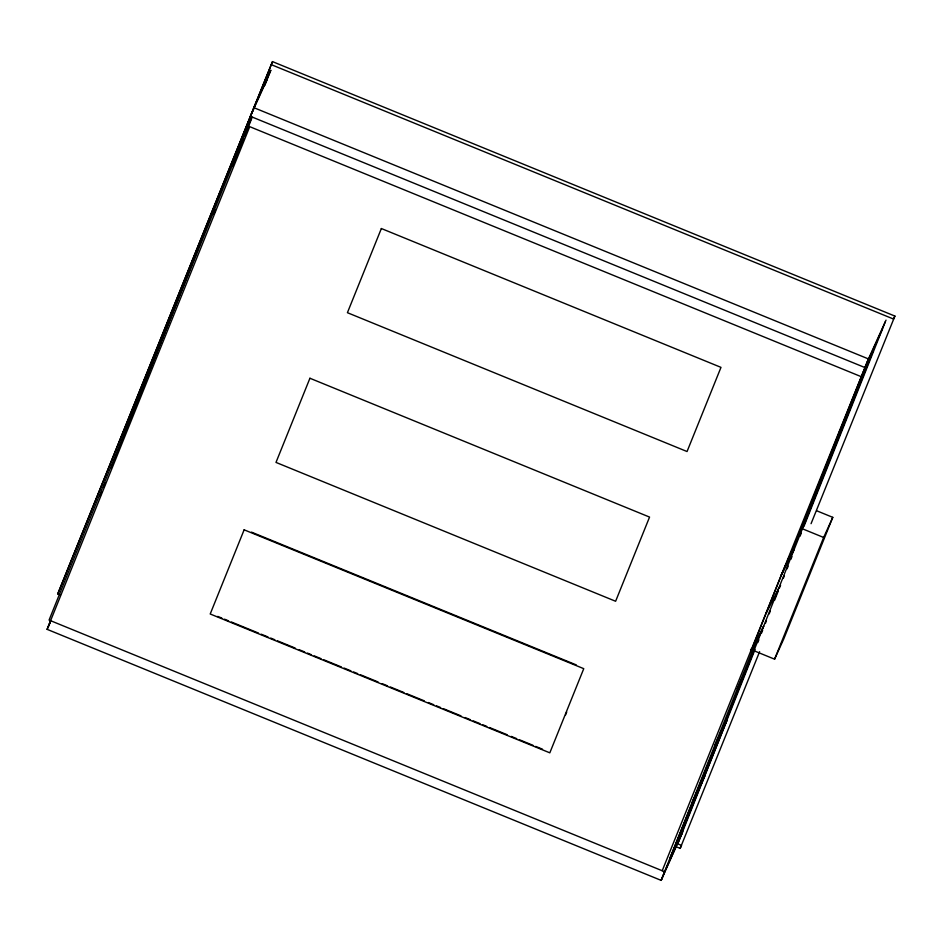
<?xml version="1.0" encoding="UTF-8"?>
<svg xmlns="http://www.w3.org/2000/svg" width="942" height="942" viewBox="0 0 942 942"><rect width="100%" height="100%" fill="white"/><g stroke="black" fill="none" stroke-linecap="round" stroke-linejoin="round"><path stroke-width="1.41" d="M47.924 627.525L50.633 620.696M99.887 496.422L101.501 492.325M103.667 486.861L105.292 482.763M111.25 467.75L254.681 105.857M213.881 213.916L215.506 209.819M232.815 166.11L243.648 138.804M244.732 136.072L251.761 118.315M264.749 85.545L270.707 70.52M763.679 626.136L750.856 651.652L781.283 575.115L794.059 546.042L868.442 358.926L886.033 320.139M669.927 858.315L715.614 745.299L727.389 719.347L681.702 832.375L669.927 858.327M681.702 832.375L873.128 350.777L861.365 376.729L249.736 126.675L47.1 629.338L661.154 880.381L682.844 831.609M678.016 843.22L755.06 649.391M757.78 642.562L758.863 639.83M761.572 633.012L762.655 630.28M765.375 623.451L766.458 620.719M769.167 613.901L770.262 611.17M774.595 600.242L778.398 590.693M779.481 587.961L780.565 585.229M783.285 578.412L784.368 575.68M787.076 568.85L788.16 566.118M790.88 559.301L791.963 556.569M800.099 536.092L801.183 533.36M803.903 526.531L885.292 321.775M60.476 595.026L57.756 593.919L272.485 61.619L894.9 316.076L811.062 523.681M272.485 61.619L57.756 593.919M251.891 116.938L49.066 620.072L664.64 871.739L682.243 832.952M565.612 714.837L566.707 712.117M662.214 870.738L868.442 358.926L253.857 107.671L270.849 70.226M664.64 871.739L661.154 880.381L751.94 651.994L763.597 626.289M676.085 846.705L680.171 848.377L759.605 651.676M750.562 649.356L774.583 659.176L823.649 537.47L832.775 517.346L816.761 510.8M832.775 517.346L783.709 639.065L774.583 659.176M267.363 78.869L250.372 116.313L864.956 367.568L882.548 328.782M47.1 629.338L50.303 622.285M838.933 433.167L850.697 407.215M894.9 316.076L893.546 319.055L271.143 64.598M816.49 489.605L828.265 463.664M794.059 546.042L805.822 520.102L781.283 575.115L794.106 549.586M737.339 688.743L749.102 662.791M714.907 745.181L726.671 719.229M692.37 801.877L704.133 775.925M693.182 801.736L704.946 775.796M680.171 848.377L681.513 845.398L677.428 843.726M766.07 613.383L778.893 587.855M800.959 528.191L823.649 537.47M251.49 532.136L576.245 664.899M217.732 616.409L221.806 618.082M224.526 619.188L228.6 620.86M231.32 621.967L258.497 633.083M261.217 634.19L268.011 636.969M270.719 638.075L274.805 639.748M277.513 640.854L295.187 648.072M299.262 649.744L304.69 651.97M307.41 653.077L311.484 654.749M314.204 655.856L320.998 658.635M323.718 659.741L341.381 666.96M344.101 668.078L350.895 670.857M353.615 671.964L357.689 673.636M360.409 674.743L378.072 681.961M382.146 683.633L387.586 685.858M390.306 686.965L403.894 692.523M406.603 693.63L424.277 700.848M428.351 702.52L433.779 704.746M436.499 705.852L440.573 707.513M443.293 708.631L460.956 715.849M465.042 717.521L470.47 719.735M473.19 720.854L479.984 723.633M482.704 724.739L486.778 726.4M489.499 727.518L507.161 734.736M511.235 736.409L516.675 738.622M519.395 739.741L532.984 745.299M535.692 746.405L542.486 749.184M244.131 529.816L210.207 613.996L549.822 752.835L583.757 668.667L244.131 529.816M309.93 378.248L275.994 462.416L615.621 601.267L649.556 517.087L309.93 378.248M381.357 228.529L347.421 312.697L687.048 451.536L720.983 367.368L381.357 228.529"/></g></svg>
